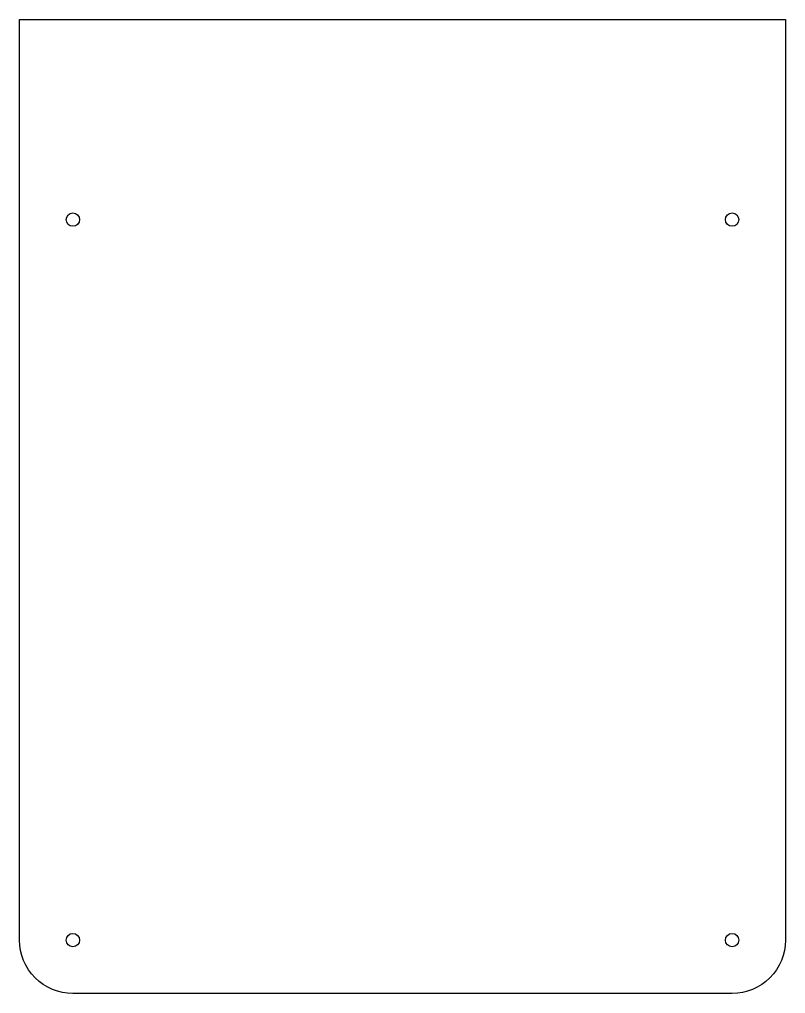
# Model space of a CAD drawing. Header units: inches. Extents: x -6.42 to 0.75, y 26.43 to 35.55.
import ezdxf

# ---------------------------------------------------------------- set-up
doc = ezdxf.new("R2010")
doc.units = ezdxf.units.IN
doc.layers.get('0').update_dxf_attribs({"linetype": 'CONTINUOUS'})

msp = doc.modelspace()

# ---------------------------------------------------------------- linework, layer by layer
msp.add_lwpolyline([(-6.4213, 26.9273), (-6.4213, 35.5523), (0.75, 35.5523), (0.75, 26.9273, -0.414214), (0.25, 26.4273), (-5.9213, 26.4273, -0.414214)], format="xyb", close=True)
for centre in [(-5.9213, 33.6773), (0.25, 33.6773), (-5.9213, 26.9273), (0.25, 26.9273)]:
    msp.add_circle(centre, 0.0625)

doc.saveas('drawing.dxf')
